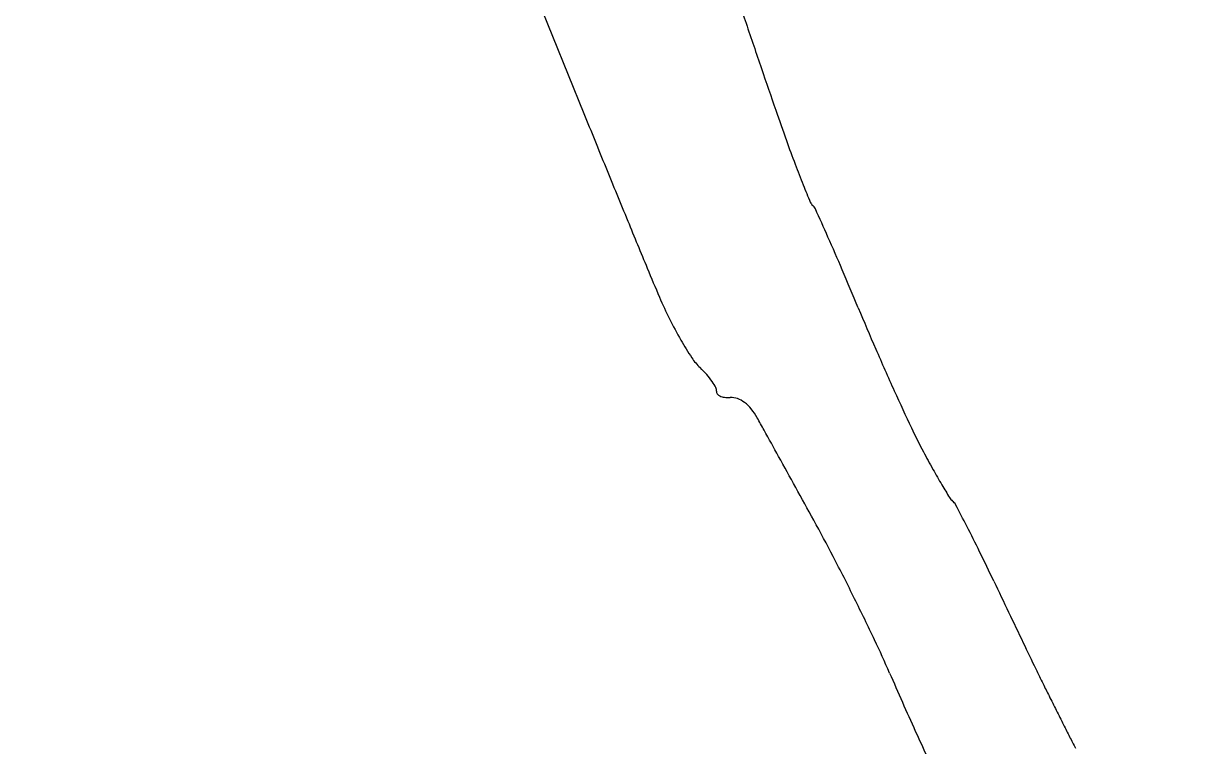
# Model space of a CAD drawing. Header units: metres. Extents: x 26.3 to 44.2, y 14.4 to 19.6.
# Drawn here: x 34.80565 to 34.8302, y 15.52524 to 15.54053 of the extents above; entities that cross this region are included whole.
import ezdxf

# ---------------------------------------------------------------- set-up
doc = ezdxf.new("R2010")
doc.units = ezdxf.units.M
doc.header["$MEASUREMENT"] = 0
doc.layers.add('hatching', color=51, linetype='Continuous')
doc.layers.add('Suspensions', color=6, linetype='Continuous')
pattern_1 = [(45, (7.17499532558681, 5.870699491680488), (-0.02651650429449554, 0.02651650429449554), []), (45, (7.192672995086809, 5.870699491680488), (-0.02651650429449554, 0.02651650429449554), [])]

msp = doc.modelspace()

# ---------------------------------------------------------------- hatches: boundary and pattern name
at = {"layer": 'hatching'}
h = msp.add_hatch(dxfattribs=at)
h.set_pattern_fill('ANSI32', color=51, scale=0.1)
h.set_pattern_definition(pattern_1)
h.paths.add_polyline_path([(34.83014963914678, 15.5686030752531), (34.4766843181463, 15.21513775425261), (33.9913521692766, 15.21513775425261), (33.85718008887348, 15.40427694529839, 0.0003489999049214259), (33.85295925280921, 15.40137622593351, 0.0004101840597601637), (33.84795148517131, 15.39792349656439, 0.0003398565913637049), (33.84263446765701, 15.39424576748755, 0.0004640045125717917), (33.83571768223703, 15.38944502691538, 0.002574878451427167), (33.83201628668489, 15.38684252040754, 0.0007700324098323092), (33.82947494780333, 15.38503014071962, 0.2572183376796673), (33.82937442799792, 15.38482003090763, 0.1242292827611491), (33.82942396492145, 15.38466239622306, 0.002461902385926089), (33.8298723600208, 15.38394175525589, 0.005712599701210266), (33.83041252751764, 15.38310445578672, 0.003785151463773329), (33.8310509107266, 15.38215500174398, -0.002604055641610778), (33.83200853302364, 15.38073799038333, -0.02752029499698709), (33.83258715692764, 15.37971726021647, -0.1678062352363875), (33.83269032249774, 15.37904471897268, -0.04415109450751648), (33.83252930527783, 15.37846983564213, -0.07158096429173127), (33.83220153160476, 15.37785218624438, -0.04211266617754539), (33.83158470024122, 15.37726939791783, -0.01449677857316552), (33.83071847288559, 15.37661924088807, -0.001785043024412743), (33.82878165962892, 15.3752618176627, -0.003366423928891693), (33.82744169714056, 15.37434313950598, -0.00567646455241174), (33.82630443173511, 15.37359329951363, -0.004408451842934729), (33.82517846266816, 15.37288306744766, -0.0525354547551501), (33.82475985162788, 15.37284624437214, 0.1541579619823149), (33.82537213401133, 15.37300326106569, 0.003653640867143529), (33.82630443173511, 15.3735932995136, 0.00567646455242095), (33.82744169714043, 15.37434313950617, 0.003366423928918039), (33.82878165962893, 15.37526181766271, 0.001785043024404979), (33.83071847288561, 15.37661924088806, 0.01449677857317612), (33.83158470024123, 15.37726939791783, 0.03258546391083471), (33.83207082390889, 15.37771149263909, 0.08762547554385747), (33.83244537061901, 15.37826280103897, 0.0312168208839537), (33.83260323049755, 15.37868751036452, 0.02236827221595133), (33.83267779350692, 15.37898108934691, 0.0460969186839397), (33.83270422470413, 15.37921638537063, 0.1267625876699481), (33.8326062573167, 15.37972717855355, 0.0275435008391947), (33.83200853302362, 15.38073799038332, 0.002604055641607729), (33.83105091072658, 15.38215500174396, -0.003785151463769665), (33.8304125275176, 15.38310445578668, -0.005712599701208346), (33.8298723600208, 15.38394175525589, -0.003245248607850467), (33.82928278288024, 15.38489261566847, -0.0008283278467822777), (33.83201628668488, 15.38684252040754, -0.002574878451482476), (33.83571768223711, 15.38944502691543, -0.0004732557301796507), (33.84277246350304, 15.39434135300112, -0.0003310320399170244), (33.84795148517186, 15.39792349656505, -0.0004101839579205601), (33.85295925156588, 15.40137622507776, -0.0003490000077521383), (33.85718008887319, 15.40427694529819), (33.86847213469373, 15.41203879226684, 0.0002960192554435774), (33.87693663359786, 15.41790814786689, 0.0002148772829019835), (33.88635175504137, 15.42445092923274, -6.703331231452309e-05), (33.89607644552095, 15.4312131021054, -7.499998367485834e-05), (33.90545411242984, 15.43773003194866, -6.902660025695734e-05), (33.91345365638419, 15.44328584890811, -0.000392691281947559), (33.91769900268321, 15.44622850530306, 0.0005606991393537216), (33.92153313507167, 15.44888803705698, 0.0001630270595802852), (33.92715878177769, 15.45280231897074, 0.0001743830537543849), (33.93390732772744, 15.45750468072349, 0.0001830660236760931), (33.94027061777807, 15.46194536615634, -0.0004838483384383406), (33.94806415840013, 15.46737719757086, -0.002092868646281988), (33.95270992860898, 15.47057969603423, -0.002791384807201423), (33.95576623060639, 15.4726427671306, -0.02045748616664313), (33.95727255179235, 15.47356065760105, -0.005694976834976507), (33.95828814732255, 15.47410886985293, -0.005141038480421535), (33.95921476067055, 15.47457265404728, 0.148910007153159), (33.95940745170105, 15.47460675805941, 0.004081349595568103), (33.95985885298808, 15.47484117995626, 0.00707853062036117), (33.96038974559079, 15.47513210721597, 0.004925497480182469), (33.96098095784141, 15.47547479514837, -0.00270730053936032), (33.96158937181193, 15.47583106910753, -0.003140983817067986), (33.96217092046557, 15.47616253849298, -0.003528340444222472), (33.96279667015972, 15.47650822602506, 0.002296134974817751), (33.96309836912329, 15.47664526191721, 0.001829855810753494), (33.96358472878013, 15.47687119390302, 0.002024770962588447), (33.96384675339072, 15.47699537878798, -0.006809878064028087), (33.964530723557, 15.47730309498643, 0.02981127565924161), (33.96478383953882, 15.47742085690678, 0.007394235646879048), (33.96545835574574, 15.4777977451787, 0.005444866624785644), (33.96607695008952, 15.47816480285835, -0.003302715796583106), (33.96659076186074, 15.47847266924435, -0.002021632865429783), (33.96720024211488, 15.47882909374861, -0.00284399787294251), (33.96805187625708, 15.47931607188211, -0.002718597726719734), (33.96880598430139, 15.47972888556129, -0.001098143498611166), (33.96939214156451, 15.48004396849115, -0.001743378761520674), (33.97031304377663, 15.48053226575137, 0.005805450888870482), (33.97096334434244, 15.48087526416207, 0.00185873053530588), (33.97164792881176, 15.48124986861573, 0.001852904801743156), (33.9723857605577, 15.48166075624018, 0.002361960036970103), (33.97305948706593, 15.48204342047677, -0.000651207413858886), (33.97375031216588, 15.48243892867517, -0.0004393882641049109), (33.97454179028748, 15.48288977293906, -0.0004421393869408069), (33.97530795608449, 15.48332441243166, -0.0008764340221818005), (33.97591559605186, 15.48366700656568, 0.0009209326860053971), (33.97647686507509, 15.48398352208234, 0.000703451647825943), (33.97709197047548, 15.48433303613576, 0.0007059558156395342), (33.97766315470416, 15.4846597267124, 0.002316507499896128), (33.97825712725516, 15.48500423281251, -0.001617771474488024), (33.97908699416617, 15.48547494954438, -0.00110912305495769), (33.97970184325801, 15.48581928547607, -0.001459977238084264), (33.98026359817499, 15.48613010605362, 0.009709487071565558), (33.98078937782284, 15.48643245702554, 0.01004031541330934), (33.98129510698187, 15.48675049122301, 0.009816874376036922), (33.98172226791016, 15.48704340878141, 0.0422591152323931), (33.98195658138871, 15.48724285480128, 0.04607478193894445), (33.98232625039978, 15.48769161677174, 0.02673712365766089), (33.98246394109678, 15.48787328940043, -0.02461723720752372), (33.98216055807596, 15.48746945504558, -0.03847875202114357), (33.98182527254804, 15.48711780877642, -0.01222525721648529), (33.98129510698172, 15.48675049122325, -0.01004031541295237), (33.9807893778224, 15.48643245702628, -0.009709487071336322), (33.98026359817495, 15.48613010605368, 0.001459977238040451), (33.9797018432602, 15.48581928547214, 0.001109123054741239), (33.97908699416396, 15.48547494954858, 0.001109287302489181), (33.97851763522819, 15.48515276289874, 0.003499024355519431), (33.97794549600741, 15.48482200452475, -0.001055338563691256), (33.977091970475, 15.48433303613706, -0.0007034516480650796), (33.97647686507518, 15.48398352208216, -0.0009209326859933036), (33.97591559605177, 15.48366700656581, 0.0008764340221884836), (33.97530795608454, 15.48332441243155, 0.0004293852752663626), (33.97456388060635, 15.48290232968129, 0.0004516453802166751), (33.97375031216568, 15.48243892867555, 0.0006512074138680925), (33.97305948706604, 15.48204342047659, -0.002361960036927679), (33.97238576055769, 15.48166075624024, -0.001852904801949756), (33.9716479288133, 15.48124986861279, -0.002671317305225239), (33.97066319249027, 15.48071309884875, 0.002826375538072371), (33.96997393680759, 15.48035341492435, 0.001075846090405971), (33.96940601426775, 15.48005138547083, 0.001124102179617247), (33.96880598430101, 15.47972888556201, 0.001789942464479855), (33.96830896861198, 15.47945800784627, 0.003609326335980453), (33.96780653281412, 15.47917709705918, 0.001991704698200158), (33.96721064959497, 15.47883512275493, 0.002056071728504891), (33.96659076186069, 15.47847266924442, 0.003302715796586543), (33.96607695008952, 15.47816480285836, -0.005444846782918555), (33.96545823326802, 15.4777979568055, -0.00857914842831836), (33.96467474566104, 15.47736228898685, 0.01127792423533627), (33.96422720266896, 15.47716816963057, 0.005454460011097941), (33.96390934384141, 15.47702440760009, -0.002922697941421743), (33.96313350243692, 15.47666143781502, -0.00163029653877914), (33.9629195247614, 15.47656362502091, 0.0187685389574358), (33.96266745900257, 15.47643778712927, 0.002802011527817818), (33.9621709204656, 15.4761625384928, 0.003140983816801372), (33.96158937181198, 15.47583106910742, 0.002707300539324224), (33.9609809578415, 15.47547479514824, -0.006997888792736848), (33.96013900456067, 15.47499141954249, -0.007297298205910742), (33.9593335321098, 15.47456925671477, 0.1419260643647302), (33.95913751929155, 15.47453490005267, 0.002960282488737903), (33.95860324560019, 15.47426925954798, 0.005802230157424878), (33.95797697616116, 15.47394406860804, 0.003957457793089116), (33.95727255179234, 15.47356065760105, 0.02045748616663276), (33.95576623060639, 15.47264276713059, 0.0027913848072068), (33.9527099286091, 15.47057969603405, 0.002092868646293058), (33.94806415840011, 15.46737719757082, 0.0004838483384053006), (33.94027061777924, 15.46194536615573, -0.0001869136866524967), (33.93377354986665, 15.45741139685464, -0.0001655424514451791), (33.92736714842992, 15.45294740348223, -0.0001690667915762956), (33.92153313507305, 15.44888803705609, -0.0005606991394646923), (33.91769900268295, 15.44622850530292, 0.0003926912817967397), (33.91345365638669, 15.44328584890746, 6.902659346636947e-05), (33.90545411321812, 15.43773003249629, 7.499992780172171e-05), (33.89607645329447, 15.43121310750927, 6.703336584032831e-05), (33.88635175505001, 15.42445092923668, -0.0002148772831203362), (33.87693663359597, 15.41790814786557, -0.0002971545530693292), (33.86843965812932, 15.41201630133827, -7.8216516337067e-05), (33.8654275799035, 15.40993105758841), (33.99482124390991, 15.22513775425262), (34.47387474342786, 15.22513775425262), (34.82674631541946, 15.5780093262442, 7.137494183191344e-05), (34.82229674317765, 15.59029756311331, 0.001775246443194358), (34.81945380783312, 15.59805913964446, 0.0007996620411618865), (34.81772308430062, 15.60270993381821, 0.3413436590024029), (34.81740324315925, 15.60292015312642, 0.01488899787974538), (34.81705905352513, 15.60288108558379, -0.0283086096665912), (34.81764028016278, 15.60293130934649, -0.0008377493659129212), (34.81945380783377, 15.59805913964406, -0.001775246443137057), (34.8222967431774, 15.59029756311287, -0.0001260051863033477)])
h = msp.add_hatch(dxfattribs=at)
h.set_pattern_fill('ANSI32', color=256, scale=0.1)
h.set_pattern_definition(pattern_1)
h.paths.add_polyline_path([(34.83014963914678, 15.5686030752531), (34.4766843181463, 15.21513775425261), (33.9913521692766, 15.21513775425261), (33.85718008887348, 15.40427694529839, 0.0003489999112470952), (33.85295925273275, 15.40137622588088, 0.0004101840535478942), (33.84795148517073, 15.39792349656399, 0.0003398565684428373), (33.84263446801485, 15.39424576773543, 0.0004640045365611564), (33.83571768223705, 15.38944502691539, 0.002574878451436841), (33.83201628668489, 15.38684252040754, 0.0007700324098320493), (33.82947494780333, 15.38503014071962, 0.2572183376796671), (33.82937442799792, 15.38482003090763, 0.1242292827611529), (33.82942396492145, 15.38466239622306, 0.002461902385935497), (33.8298723600208, 15.38394175525588, 0.005712599701217025), (33.83041252751764, 15.38310445578671, 0.00378515146375934), (33.8310509107266, 15.38215500174398, -0.002604055641609841), (33.83200853302364, 15.38073799038333, -0.0191562616469528), (33.83243613952027, 15.38004177517279, -0.05298548899113365), (33.83268528778669, 15.37946317098674, -0.09450330789262215), (33.8326777935069, 15.37898108934691, -0.03935597313858859), (33.83252930527776, 15.37846983564193, -0.07158096427716494), (33.83220153160471, 15.37785218624432, -0.042112666173652), (33.83158470024122, 15.37726939791783, -0.01449677857317301), (33.83071847288559, 15.37661924088807, -0.001785043024412049), (33.82878165962892, 15.3752618176627, -0.003366423928894349), (33.82744169714056, 15.37434313950598, -0.005676464552420546), (33.8263044317351, 15.37359329951362, -0.004408451842927447), (33.82517846266816, 15.37288306744766, -0.05253545465479705), (33.82475985162868, 15.3728462443721, 0.1541579617857829), (33.82537213401133, 15.37300326106569, 0.003653640867177498), (33.82630443173512, 15.37359329951361, 0.005676464552380204), (33.82744169714043, 15.37434313950617, 0.003366423928917885), (33.82878165962893, 15.37526181766271, 0.001785043024405184), (33.83071847288561, 15.37661924088806, 0.01449677857316621), (33.83158470024123, 15.37726939791783, 0.03258546391083718), (33.83207082390889, 15.37771149263909, 0.08762547554386182), (33.83244537061901, 15.37826280103897, 0.03121682088395213), (33.83260323049755, 15.37868751036452, 0.02236827221595234), (33.83267779350692, 15.37898108934691, 0.04609691868393775), (33.83270422470413, 15.37921638537063, 0.09159650164150879), (33.8326427933549, 15.37959004886261, 0.04173663349441815), (33.83243613952026, 15.38004177517279, 0.01915626164693261), (33.83200853302362, 15.38073799038332, 0.002604055641607668), (33.83105091072658, 15.38215500174396, -0.003785151463764577), (33.8304125275176, 15.38310445578668, -0.005712599701216613), (33.8298723600208, 15.38394175525589, -0.003245248607848936), (33.82928278288024, 15.38489261566847, -0.0008283278467831438), (33.83201628668488, 15.38684252040754, -0.002574878451485193), (33.83571768223712, 15.38944502691543, -0.0004732557614937095), (33.84277246397014, 15.39434135332466, -0.0003310320098688692), (33.84795148516908, 15.39792349656312, -0.000410183952910411), (33.85295925150189, 15.40137622503372, -0.0003490000130679854), (33.85718008887345, 15.40427694529838), (33.86847213469325, 15.4120387922665, 0.0002960192553567412), (33.8769366335949, 15.41790814786483, 0.0002148772829956805), (33.88635175504253, 15.42445092923353, -6.703328055221208e-05), (33.89607644091383, 15.4312130989027, -7.49999821504779e-05), (33.90545410763114, 15.4377300286149, -6.902664166563321e-05), (33.91345365638391, 15.44328584890791, -0.0003926912819721704), (33.91769900268321, 15.44622850530305, 0.0005606991393474543), (33.92153313507161, 15.44888803705695, 0.0001630270366816868), (33.92715878098764, 15.45280231842065, 0.000174383093372325), (33.9339073284706, 15.45750468124171, 0.0001830660023099871), (33.94027061777837, 15.46194536615655, -0.0004838483384199657), (33.94806415840014, 15.46737719757086, -0.002092868646285897), (33.95270992860899, 15.47057969603424, -0.002791384807192095), (33.95576623060639, 15.4726427671306, -0.02045748616664532), (33.95727255179235, 15.47356065760105, -0.003957457793105907), (33.95797697616113, 15.47394406860809, -0.005802230157380133), (33.95860324560019, 15.47426925954796, -0.00338683231903823), (33.95921476067055, 15.47457265404728, 0.1489100071534801), (33.95940745170105, 15.47460675805941, 0.004081349595588573), (33.95985885298809, 15.47484117995626, 0.007078530620275408), (33.96038974559079, 15.47513210721596, 0.004925497480219252), (33.96098095784141, 15.47547479514837, -0.002707300539381493), (33.96158937181193, 15.47583106910753, -0.003140983817071581), (33.96217092046557, 15.47616253849298, -0.003528340444193663), (33.96279667015972, 15.47650822602506, 0.002296134972685295), (33.963098369123, 15.47664526191708, 0.001829855811796886), (33.96358472878013, 15.47687119390302, 0.002024770962403587), (33.9638467533907, 15.47699537878797, -0.005507564184538721), (33.9643992954441, 15.47724565886906, -0.004438925368495064), (33.96457575181846, 15.4773214059315, 0.02462119695574272), (33.96478383953882, 15.47742085690678, 0.004187658772640871), (33.96516715411467, 15.47763197919651, 0.004587553921964142), (33.96561601814849, 15.4778895736349, 0.004063745072169126), (33.96607695008952, 15.47816480285836, -0.003302715796608467), (33.96659076186074, 15.47847266924435, -0.002021632248969141), (33.96720024192859, 15.47882909364068, -0.002843998497072487), (33.96805187625708, 15.47931607188211, -0.002718597726706106), (33.96880598430139, 15.47972888556129, -0.00109814356379718), (33.96939214159934, 15.48004396850977, -0.001102156737536554), (33.96997393680758, 15.48035341492437, -0.001968734269684564), (33.9704536148342, 15.48060477978934, 0.004556484428604028), (33.97096334434244, 15.48087526416207, 0.001858730535321647), (33.97164792881176, 15.48124986861573, 0.00185290480175515), (33.97238576055771, 15.48166075624019, 0.002361960036941213), (33.97305948706593, 15.48204342047677, -0.0006512074138714973), (33.97375031216589, 15.48243892867518, -0.0004393882767033311), (33.97454179031021, 15.48288977295197, -0.0004421393738147316), (33.97530795608448, 15.48332441243165, -0.0008764340221957587), (33.97591559605185, 15.48366700656567, 0.0009209326859862989), (33.97647686507508, 15.48398352208233, 0.0007034516479641217), (33.97709197047558, 15.48433303613582, 0.0007059558155035973), (33.97766315470415, 15.4846597267124, 0.002316507499855281), (33.97825712725515, 15.4850042328125, -0.001617771474689666), (33.97908699416625, 15.48547494954443, -0.001109123054827434), (33.97970184325803, 15.48581928547608, -0.001459977238041639), (33.98026359817499, 15.48613010605362, 0.009709487071545888), (33.98078937782284, 15.48643245702554, 0.01004031541341305), (33.98129510698188, 15.48675049122302, 0.009816874375949232), (33.98172226791016, 15.48704340878141, 0.05455490505065046), (33.98201972525375, 15.48730597182117, 0.02084673287433212), (33.98230312713419, 15.4876489673713, 0.01344634668715855), (33.98246394109679, 15.48787328940043, 0.02591447501349334), (33.9825781577853, 15.48806242955728, 0.03269435022310712), (33.98266102082276, 15.48824499356478, 0.06064488438775991), (33.98276285312892, 15.48864420898374, 0.06401728714103716), (33.98276245451484, 15.48878409115941, 0.06301406631804324), (33.98271768026592, 15.48895476278437, 0.01843158660972749), (33.98246867380392, 15.4895147653902, 0.01273065661824225), (33.98220868264221, 15.49001222025415, -0.0177184703643394), (33.98188632487278, 15.49067512695926, -0.1561758925865833), (33.98181527612654, 15.49123464097583, -0.02595832035617366), (33.982171765217, 15.49159336886863, -0.01644436450055463), (33.98245151028388, 15.49183078792084, -0.01499780649105028), (33.98275526976233, 15.49205735576963, 0.01339656814982927), (33.98317929609085, 15.49237152020084, 0.06317489642862527), (33.98339191666172, 15.49258637742456, 0.06911174389603499), (33.98352219301136, 15.49293425974295, -0.1489194559870205), (33.98339191279318, 15.49258637237764, -0.06317356741573002), (33.98317929609085, 15.49237152020084, -0.01339656814981039), (33.98275526976232, 15.49205735576965, 0.01499780649146476), (33.98245151028365, 15.49183078792112, 0.01644436450114686), (33.98217176521698, 15.49159336886866, 0.01606285427006919), (33.98194673063345, 15.49137570666771, 0.07549074465073721), (33.98184263212268, 15.49122965458944, 0.1746154533065415), (33.9817963294791, 15.49096526805793, 0.06151270424211822), (33.9819656813133, 15.49047687676499, 0.01260219423037169), (33.98220868264221, 15.49001222025415, -0.01273035023381655), (33.98246818839262, 15.48951452722455, -0.02329152972265948), (33.98277652451698, 15.48880425761031, -0.05306935251624684), (33.98272474657409, 15.48844714887965, -0.06736752826575688), (33.98257816458626, 15.48806244226363, -0.02591616533244243), (33.98246394109678, 15.48787328940043, -0.02461723719920626), (33.98216055807607, 15.48746945504571, -0.03847875203461166), (33.98182527254804, 15.48711780877642, -0.01222525721656115), (33.98129510698171, 15.48675049122325, -0.01004031541275381), (33.9807893778224, 15.48643245702629, -0.009709487071455405), (33.98026359817495, 15.48613010605368, 0.001459977238045792), (33.9797018432602, 15.48581928547214, 0.001109123054728762), (33.97908699416397, 15.48547494954858, 0.001109287302494654), (33.97851763522819, 15.48515276289874, 0.002610721614246955), (33.97809030579246, 15.4849067321269, -0.001664638051091006), (33.97766315470412, 15.48465972671245, -0.0007059558153148297), (33.97709197047507, 15.48433303613709, -0.000703451648138142), (33.97647686507517, 15.48398352208215, -0.0009209326859831083), (33.97591559605177, 15.48366700656581, 0.0008764340222078467), (33.97530795608452, 15.48332441243155, 0.0004293852270902911), (33.97456388068978, 15.48290232972871, 0.0004516454265117672), (33.97375031216567, 15.48243892867555, 0.0006512074138665384), (33.97305948706603, 15.48204342047659, -0.002361960036953171), (33.97238576055768, 15.48166075624023, -0.001852904801870858), (33.97164792881333, 15.4812498686128, -0.001858730535231098), (33.97096334434248, 15.480875264162, -0.004556484428627423), (33.97045361483419, 15.48060477978935, 0.001968734269649992), (33.9699739368076, 15.48035341492435, 0.001075845891666678), (33.96940601437254, 15.48005138552685, 0.001124102375698471), (33.96880598430101, 15.47972888556201, 0.00178994246450569), (33.96830896861198, 15.47945800784627, 0.003609326335940854), (33.96780653281411, 15.47917709705918, 0.001991704418522922), (33.96721064967846, 15.47883512280328, 0.002056072004735318), (33.9665907618607, 15.47847266924442, 0.003302715796585807), (33.96607695008952, 15.47816480285836, -0.004063745072210314), (33.96561601814849, 15.4778895736349, -0.004587553922078969), (33.965167154116, 15.47763197919416, -0.005372558024247707), (33.96467474566105, 15.47736228898685, 0.01127792423611573), (33.96422720266894, 15.47716816963056, 0.005501755289801249), (33.96390660159113, 15.47702313079814, -0.002942084040429731), (33.96419080314162, 15.47715296580195, 0.002194087595545434), (33.96397084912188, 15.47705287917281, 0.004251331473853182), (33.96372482836109, 15.47693708042265, -0.002226146830558432), (33.96313350243799, 15.47666143781551, -0.001630296546912112), (33.9629195247614, 15.47656362502092, 0.01876853895746146), (33.96266745900257, 15.47643778712927, 0.002802011527608361), (33.96217092046564, 15.47616253849282, 0.003140983816942104), (33.96158937181198, 15.47583106910743, 0.002707300539372311), (33.9609809578415, 15.47547479514824, -0.006997888793473894), (33.96013900456059, 15.47499141954244, -0.00729729820509522), (33.9593335321098, 15.47456925671477, 0.1419260643643213), (33.95913751929155, 15.47453490005267, 0.002960282488753098), (33.95860324560018, 15.47426925954798, 0.005802230157411102), (33.95797697616116, 15.47394406860804, 0.003957457793084234), (33.95727255179234, 15.47356065760105, 0.02045748616662873), (33.95576623060639, 15.47264276713059, 0.002791384807206724), (33.9527099286091, 15.47057969603405, 0.002092868646293058), (33.94806415840011, 15.46737719757082, 0.0004838483384052488), (33.94027061777924, 15.46194536615573, -0.0001869137317791978), (33.93377354829765, 15.45741139576059, -0.0001655424808692714), (33.92736714572123, 15.45294740159614, -0.0001690667130736081), (33.92153313507264, 15.44888803705581, -0.0005606991394058876), (33.91769900268294, 15.44622850530291, 0.0003926912817834147), (33.91345365638682, 15.44328584890756, 6.902656513553094e-05), (33.90545411650122, 15.43773003477713, 7.499999710918968e-05), (33.8960764479119, 15.4312131037675, 6.703332877112688e-05), (33.88635175504566, 15.42445092923365, -0.000214877283088778), (33.876936633593, 15.4179081478635, -0.0002971545528653992), (33.86843965813217, 15.41201630134025, -7.821651641118919e-05), (33.8654275799035, 15.40993105758842), (33.99482124390991, 15.22513775425262), (34.47387474342786, 15.22513775425262), (34.82674631541946, 15.5780093262442, 7.137494183191344e-05), (34.82229674317765, 15.59029756311331, 0.001775246443194358), (34.81945380783312, 15.59805913964446, 0.0007996620411618851), (34.81772308430062, 15.60270993381821, 0.3381126818814058), (34.81740594743948, 15.60291903075266, 0.01693171611745466), (34.8170589044943, 15.60288106415443, 0.0186410178471051), (34.81667671025997, 15.60281301808604, -0.02637536320846672), (34.81728261801074, 15.60290824310546, -0.08799327847568506), (34.81765898734459, 15.60288130498368, -0.0008291460009669958), (34.81945380783374, 15.59805913964415, -0.001775246443153435), (34.8222967431774, 15.59029756311289, -0.000126005186303443)])
h = msp.add_hatch(dxfattribs=at)
h.set_pattern_fill('ANSI32', color=51, scale=0.1)
h.set_pattern_definition(pattern_1)
h.paths.add_polyline_path([(34.83014963914677, 15.5686030752531), (34.4766843181463, 15.21513775425261), (33.9913521692766, 15.21513775425261), (33.85718008887348, 15.40427694529839), (33.86847213469373, 15.41203879226683, 0.0002960192554360093), (33.87693663359764, 15.41790814786673, 0.0002148772829433031), (33.88635175504296, 15.42445092923384, -6.70333160788252e-05), (33.89607644606868, 15.43121310248617, -7.499998657340868e-05), (33.90545411334015, 15.43773003258107, -6.902659241620162e-05), (33.91345365638591, 15.4432858489093, -0.0003926912817880744), (33.91769900268322, 15.44622850530306, 0.0005606991393601254), (33.92153313507171, 15.44888803705702, 0.0001690667591908006), (33.92736714731218, 15.45294740270393, 0.0001690002047025142), (33.93390733036736, 15.45750468256435, 0.0001830659477339431), (33.9402706177776, 15.46194536615602, -0.0004838483384677848), (33.94806415840014, 15.46737719757086, -0.002092868646276494), (33.95270992860898, 15.47057969603423, -0.002791384807202914), (33.95576623060639, 15.4726427671306, -0.02045748616663849), (33.95727255179235, 15.47356065760105, -0.003957457793079685), (33.95797697616113, 15.47394406860808, -0.00580223015740107), (33.95860324560019, 15.47426925954796, -0.003386832319049413), (33.95921476067055, 15.47457265404728, 0.1489100071544365), (33.95940745170105, 15.47460675805941, 0.004081349595568103), (33.95985885298808, 15.47484117995626, 0.00707853062036117), (33.96038974559079, 15.47513210721597, 0.004925497480182469), (33.96098095784141, 15.47547479514837, -0.00270730053936032), (33.96158937181193, 15.47583106910753, -0.003140983817067986), (33.96217092046557, 15.47616253849298, -0.003528340444219478), (33.96279667015972, 15.47650822602506, 0.002435661630571562), (33.96311666133739, 15.47665367822833, 0.0008805559697644918), (33.96335101903829, 15.47676208689162, 0.0008800740276932103), (33.96358472878014, 15.47687119390302, 0.002024770962456738), (33.9638467533907, 15.47699537878798, -0.003435886132723438), (33.96419080314158, 15.47715296580204, -0.003526226939043401), (33.96453341539917, 15.47730415915541, 0.02950218128482902), (33.96478383953882, 15.47742085690678, 0.004187658772568643), (33.96516715411467, 15.4776319791965, 0.00458755392209246), (33.96561601814849, 15.4778895736349, 0.004063745072103948), (33.96607695008952, 15.47816480285835, -0.003302715796573919), (33.96659076186074, 15.47847266924434, -0.002021631413500111), (33.96720024167612, 15.4788290934944, -0.002026573953583833), (33.96780653281404, 15.47917709705931, -0.003609326335917027), (33.96830896861201, 15.47945800784622, -0.001789942464505253), (33.9688059843014, 15.47972888556129, -0.001098143213079453), (33.96939214141193, 15.48004396840956, -0.001102157093002878), (33.96997393680758, 15.48035341492437, -0.001968734269674117), (33.9704536148342, 15.48060477978934, 0.004556484428606284), (33.97096334434244, 15.48087526416207, 0.001858730535335469), (33.97164792881178, 15.48124986861573, 0.001852904801718983), (33.9723857605577, 15.48166075624018, 0.00236196003696624), (33.97305948706593, 15.48204342047677, -0.0006512074138490399), (33.97375031216587, 15.48243892867516, -0.0004393883058091747), (33.97454179036264, 15.48288977298178, -0.0004421393435342234), (33.97530795608446, 15.48332441243164, -0.0008764340222229956), (33.97591559605186, 15.48366700656568, 0.0009209326860135847), (33.9764768650751, 15.48398352208234, 0.0007034516478811371), (33.97709197047554, 15.48433303613579, 0.000705955815565472), (33.97766315470415, 15.4846597267124, 0.00166463805110357), (33.97809030579246, 15.4849067321269, -0.002610721614265728), (33.97851763522826, 15.48515276289863, -0.001109287302247077), (33.97908699416618, 15.48547494954439, -0.00110912305495522), (33.97970184325803, 15.48581928547608, -0.001459977238041454), (33.98026359817499, 15.48613010605362, 0.009709487071469637), (33.98078937782284, 15.48643245702554, 0.0100403154134761), (33.98129510698187, 15.48675049122302, 0.009816874375979443), (33.98172226791016, 15.48704340878141, 0.05455490505069847), (33.98201972525375, 15.48730597182117, 0.02084673287431622), (33.98230312713419, 15.4876489673713, 0.0134463466871541), (33.98246394109679, 15.48787328940043, 0.02591447501324952), (33.9825781577853, 15.48806242955728, 0.03269435022345922), (33.98266102082276, 15.48824499356478, 0.06064488460323242), (33.9827628531291, 15.48864420898519, 0.06401728647081467), (33.98276245451484, 15.48878409115941, 0.06301406631804958), (33.98271768026592, 15.48895476278437, 0.01029088169091014), (33.98258345127141, 15.48926960504653, 0.01120463610291757), (33.98240838045528, 15.48963576886807, 0.009664477372506848), (33.98220868264221, 15.49001222025415, -0.01771847036433673), (33.98188632487278, 15.49067512695926, -0.1561758925824855), (33.98181527612653, 15.49123464097582, -0.0259583203575434), (33.982171765217, 15.49159336886863, -0.01644436450030884), (33.98245151028388, 15.49183078792084, -0.01499780649104851), (33.98275526976233, 15.49205735576963, 0.01339656814983322), (33.98317929609085, 15.49237152020084, 0.06317356741632367), (33.98339191279319, 15.49258637237763, 0.1341360382112403), (33.98351881161099, 15.49289746552456, 0.1033355842983572), (33.98353392535819, 15.49333055410157, 0.04010446696887459), (33.98340064794785, 15.49384986096065, 0.03992728276771744), (33.98322344691741, 15.49427564141727, -0.01710552821474887), (33.98308903829739, 15.49456115769206, -0.01784410428964977), (33.98297691861271, 15.49485015235982, -0.02130381095487625), (33.98289104459056, 15.49515823553538, -0.3105054563376478), (33.9830504564286, 15.49559092839628, -0.0001900445196785846), (33.99074274962602, 15.50102807067221, -0.0009300049095383991), (34.00284322946982, 15.50954046616494, -8.899424412700207e-05), (34.03236222580654, 15.53021656484143, -7.99951057342555e-05), (34.0630907959034, 15.55172439178362, -0.001023137387116611), (34.07463828418233, 15.55976891785246, -0.000344018058310585), (34.08173742302412, 15.56468573635538, -0.2425163780352173), (34.08243509802001, 15.5647763837424, -0.08683237643688842), (34.08280777963341, 15.56448130107056, -0.02638867552086858), (34.08319848895978, 15.56399326473853, -0.002860691766796092), (34.0840310993939, 15.56281858092815, -0.003191767028725334), (34.08485554267575, 15.56162505527103, -0.02652730534720325), (34.08519576798311, 15.56106394944932, -0.0591948889845345), (34.08535068469428, 15.56066897364643, -0.06595547132509783), (34.08540121228056, 15.56026294875822, 0.04066456087813287), (34.085423248521, 15.55996315301472, 0.04613137647949052), (34.08549364460541, 15.55968379619683, 0.06244324177256143), (34.08568287851278, 15.55930544972545, 0.07428266585404324), (34.08609697141195, 15.55881020910593, 0.05292098129383722), (34.08649351637598, 15.55851912131193, 0.04661454741029394), (34.08674043917141, 15.55840458481531, -0.1300400653834934), (34.08722660809433, 15.55807213333923, -0.01883423498720577), (34.08798291777264, 15.55712670588304, -0.006988035531979193), (34.08933480371956, 15.5552453484402, -0.0003939967108024922), (34.09343674688117, 15.54935527091732, 0.001083073150625215), (34.09582695023398, 15.5459331873087, 0.001677704695542743), (34.09790597304472, 15.54299136045011, 0.0004920607623255988), (34.09972480108725, 15.54044126214543, 0.05429066906116042), (34.10000322578011, 15.54012952683348, 0.04390430164405745), (34.10020212703562, 15.53997971171235, 0.02506749483950653), (34.10046518252133, 15.53983337026743, 0.02487585716575425), (34.10074675263859, 15.53971172341191, 0.03745124676905789), (34.10100339250762, 15.53963703513758, 0.03815295271813293), (34.10128214633912, 15.53960000513893, 0.04783264703622965), (34.10154256945007, 15.53961037372438, 0.0519286307463915), (34.10177756704181, 15.53966766985886, 0.06214977436245211), (34.10198086381711, 15.53977018531029, 0.007102726685921335), (34.10226251178817, 15.53996511163851, 0.0001367945986868054), (34.10369905828015, 15.54099040989364, 0.0003308512324230748), (34.10537639014817, 15.54218993207055, 0.0002223993199350174), (34.10729727837361, 15.54356684543957), (34.11222760351406, 15.54710427646673), (34.11228164370831, 15.54774032037441, 0.01295833985255834), (34.11229676368063, 15.54799697294056, 0.01489545587032109), (34.11229753738171, 15.54824335237463, 0.01404415022842775), (34.11228619376179, 15.5484503919451, 0.1294210024247019), (34.11223327715962, 15.54862540993858, 0.0002353315744727076), (34.11128123461349, 15.55004214194393, 0.001065127392337244), (34.11024686448249, 15.55157277090621, 0.0006730110898377834), (34.10903358342567, 15.55335476225819, -0.002340617004125962), (34.10779313774836, 15.55518977738653, -0.003963907609247627), (34.10677406752717, 15.55673905752821, -0.001412926372127625), (34.10592668703956, 15.5580579962456, -0.1126648477291808), (34.10584427667003, 15.5582881411164, -0.1222806937648746), (34.10591896576979, 15.55857026855266, 0.3182023090236883), (34.10589063942543, 15.55811446919953, 0.001473309547498223), (34.10677406752716, 15.5567390575282, 0.003963907609239987), (34.10779313774839, 15.55518977738655, 0.002340617004134046), (34.10903358342614, 15.55335476225851, -0.0006730110898102139), (34.11024686448255, 15.55157277090635, -0.001065127392524218), (34.11128123461325, 15.55004214194348, -0.00024567530160107), (34.11227509248662, 15.5485631185686, -0.02171751550877184), (34.1122975373801, 15.54824335237459, -0.01489545586573608), (34.11229676367993, 15.54799697294058, -0.0129583398518317), (34.11228164370831, 15.54774032037441), (34.11222760351406, 15.54710427646673), (34.10729727837351, 15.54356684543949, -0.0002223993198409631), (34.10537639014986, 15.5421899320697, -0.00033085123263111), (34.10369905827915, 15.54099040989433, -0.0001367945986545537), (34.10226251178819, 15.53996511163847, -0.00863880709229918), (34.10191923446092, 15.53972908846948, -0.08517138277586649), (34.10154256945006, 15.53961037372438, -0.04783264703606722), (34.10128214633912, 15.53960000513893, -0.06668037438855005), (34.10080087054304, 15.53969204642817, -0.0295466732511844), (34.10046518252133, 15.53983337026743, -0.03367925334513517), (34.10011536871124, 15.54003593639967, -0.0732896387961335), (34.09972480108725, 15.54044126214543, -0.0004920607623313951), (34.09790597304462, 15.54299136045009, -0.001677704695518691), (34.09582695023401, 15.5459331873087, -0.001083073150632629), (34.09343674688115, 15.54935527091733, 0.0003939967108021778), (34.08933480371956, 15.5552453484402, 0.00698803553195305), (34.08798291777265, 15.55712670588304, 0.01883423498722893), (34.08722660809433, 15.55807213333923, 0.1474606475534288), (34.08666541648962, 15.55842836643037, -0.05377863261585047), (34.08623967979331, 15.55869026223886, -0.03188167954585941), (34.08600113136256, 15.55890062211279, -0.03523813786511901), (34.08579975110315, 15.55913306387067, -0.03207210248177613), (34.08561757821558, 15.55941151287304, -0.0688504053670218), (34.08544568816043, 15.55984470307048, -0.05698812273420968), (34.08540121228057, 15.56026294875822, 0.06595547132358365), (34.08535068469421, 15.56066897364641, 0.05919488898307721), (34.08519576798311, 15.56106394944931, 0.02652730534722555), (34.08485554267575, 15.56162505527103, 0.003191767028718501), (34.08403109939225, 15.562818580927, 0.002860691766754103), (34.08319848895978, 15.56399326473853, 0.02638867552086507), (34.08280777963341, 15.56448130107057, 0.06666434211047825), (34.08253011711471, 15.56471986753318, 0.1204385287622048), (34.08224875487247, 15.56481843262792, 0.1773964349283003), (34.08173742302412, 15.56468573635538, 0.0003440180583299089), (34.07463828418193, 15.55976891785219, 0.001023137386882306), (34.06309079590611, 15.55172439178452, 7.999489668665922e-05), (34.03236230610134, 15.53021662106132, 8.89944861673592e-05), (34.00284322947054, 15.50954046616623, 0.0009300049095908137), (33.99074274962666, 15.50102807067215, 0.0001900445196884787), (33.98305045642859, 15.49559092839628, 0.3134914615508782), (33.98288485952764, 15.49515666185612, 0.02131770602105067), (33.98297691861272, 15.49485015235983, 0.01784410428800449), (33.98308903829849, 15.49456115769252, 0.01710552821188481), (33.98322344691745, 15.49427564141729, -0.02832008086895766), (33.98335620725689, 15.49397639754848, -0.02341356188088355), (33.98346390207359, 15.49364490197598, -0.03052313150250012), (33.98354753254796, 15.49324523366326, -0.1051724443670979), (33.98346296370482, 15.49268984770314, -0.08946832076962505), (33.98317929609085, 15.49237152020084, -0.01339656814981279), (33.98275526976232, 15.49205735576965, 0.01499780649166893), (33.98245151028365, 15.49183078792111, 0.01644436450086278), (33.98217176521698, 15.49159336886866, 0.01606285427012009), (33.98194673063345, 15.49137570666771, 0.07549074465066365), (33.98184263212268, 15.49122965458944, 0.1746154533066493), (33.9817963294791, 15.49096526805793, 0.06151270424215761), (33.9819656813133, 15.49047687676499, 0.01260219423035523), (33.98220868264221, 15.49001222025415, -0.009664477372635013), (33.9824083804553, 15.48963576886807, -0.01120463610325499), (33.98258345127165, 15.48926960504662, -0.01515010338871555), (33.98277652451698, 15.48880425761031, -0.05306935251579312), (33.98272474657409, 15.48844714887965, -0.0673675284754157), (33.98257816458565, 15.4880624422625, -0.02591616518234727), (33.98246394109678, 15.48787328940043, -0.01344634668713529), (33.98230312713419, 15.4876489673713, -0.02084203646136401), (33.98201780459016, 15.48730769839903, -0.05451492266205655), (33.98172226791016, 15.48704340878141, -0.009816874375735482), (33.98129510698172, 15.48675049122326, -0.01004031541300767), (33.9807893778224, 15.48643245702629, -0.00970948707135705), (33.98026359817495, 15.48613010605368, 0.001459977238048532), (33.9797018432602, 15.48581928547214, 0.0011091230547252), (33.97908699416398, 15.48547494954859, 0.001109287302503448), (33.97851763522819, 15.48515276289874, 0.002610721614235531), (33.97809030579246, 15.4849067321269, -0.001664638051092792), (33.97766315470412, 15.48465972671245, -0.0007059558152249077), (33.97709197047514, 15.48433303613714, -0.0007034516481748373), (33.97647686507521, 15.48398352208218, -0.000920932686048765), (33.97591559605177, 15.48366700656581, 0.0008764340222112355), (33.97530795608452, 15.48332441243154, 0.0004293852212558306), (33.97456388069988, 15.48290232973445, 0.0004516454321080061), (33.97375031216568, 15.48243892867556, 0.0006512074138781185), (33.97305948706604, 15.48204342047659, -0.002361960036975452), (33.97238576055768, 15.48166075624023, -0.001852904801800308), (33.97164792881335, 15.48124986861282, -0.001858730535305396), (33.97096334434248, 15.480875264162, -0.004556484428603447), (33.97045361483419, 15.48060477978935, 0.001968734269669645), (33.96997393680759, 15.48035341492434, 0.001075846149065062), (33.96940601423681, 15.4800513854543, 0.001124102121757203), (33.968805984301, 15.479728885562, 0.001789942464456851), (33.96830896861198, 15.47945800784627, 0.003609326335964564), (33.96780653281411, 15.47917709705918, 0.001991705150994971), (33.96721064945982, 15.47883512267665, 0.002056071281270437), (33.9665907618607, 15.47847266924442, 0.003302715796585414), (33.96607695008952, 15.47816480285836, -0.004063745072293731), (33.96561601814848, 15.47788957363489, -0.004587553921923852), (33.96516715411601, 15.47763197919416, -0.005372558024336141), (33.96467474566105, 15.47736228898685, 0.006785202115370203), (33.96440442744169, 15.4772479144479, 0.004056316133035226), (33.96401142681812, 15.47707149017599, 0.004949314048218883), (33.96372482836098, 15.4769370804226, -0.001408340117203929), (33.96335101903829, 15.47676208689162, -0.001486974554523839), (33.96295504342391, 15.47657950006425, 0.02136047586491041), (33.96266745900257, 15.47643778712927, 0.002802011527698399), (33.96217092046562, 15.47616253849281, 0.003140983816886087), (33.96158937181198, 15.47583106910743, 0.002707300539350822), (33.9609809578415, 15.47547479514824, -0.004925497480247063), (33.96038974559085, 15.47513210721584, -0.007078530620308855), (33.95985885298799, 15.47484117995644, -0.00474644768975573), (33.9593335321098, 15.47456925671477, 0.1419260643649739), (33.95913751929155, 15.47453490005267, 0.002960282488752683), (33.95860324560018, 15.47426925954798, 0.005802230157368327), (33.95797697616116, 15.47394406860804, 0.00395745779311277), (33.95727255179234, 15.47356065760105, 0.02045748616661824), (33.95576623060639, 15.47264276713059, 0.002791384807211042), (33.95270992860909, 15.47057969603405, 0.002092868646289476), (33.94806415840011, 15.46737719757082, 0.0004838483384202252), (33.94027061777901, 15.46194536615556, -0.0001869136695148348), (33.93377355046227, 15.45741139726997, -0.0001655424955501976), (33.92736714731858, 15.45294740270839, -0.0001690667593698907), (33.9215331350728, 15.44888803705592, -0.0005606991394372997), (33.91769900268289, 15.44622850530288, 0.0003926912817867734), (33.91345365638674, 15.4432858489075, 6.902659176242594e-05), (33.90545411341562, 15.4377300326335, 7.499993349035277e-05), (33.89607645278072, 15.43121310715213, 6.703336229873904e-05), (33.8863517550501, 15.42445092923674, -0.0002148772831246169), (33.87693663359588, 15.41790814786549, -0.000297154553033891), (33.86843965813023, 15.4120163013389, -7.82165163606998e-05), (33.8654275799035, 15.40993105758842), (33.99482124390991, 15.22513775425262), (34.47387474342786, 15.22513775425262), (34.82674631541946, 15.5780093262442, -5.463024398191082e-05)])
h.paths.add_polyline_path([(33.86134684310039, 15.40710821065498, -0.00364626848011578), (33.85914338844761, 15.4056082991431, 0.0004685273550487743), (33.85880916434856, 15.40538388482606), (33.85718008887362, 15.40427694529849, -0.002292241259946236), (33.85880916434856, 15.40538388482606)], flags=0)

# ---------------------------------------------------------------- linework, layer by layer
at = {"layer": 'Suspensions'}
msp.add_line((34.81638838304911, 15.54136970998397), (34.81750160932694, 15.53862048544605), dxfattribs=at)
for points in [[(34.84124891288718, 15.61140393423787, -5e-06), (34.84731667431881, 15.59481243747512, -0.000212), (34.85400470794259, 15.57650026192034, -0.000128), (34.86191996165783, 15.55478214723026, -0.000139), (34.86982694279861, 15.53305071892552, -0.00023), (34.87649017236177, 15.51469548026182, -9e-06), (34.88250583186796, 15.49809943150136, -0.061218)], [(34.82568817743852, 15.58886764735399, -9e-06), (34.82031246039038, 15.60371463670833, -0.091432)], [(34.85716504733234, 15.50257180229959, -0.000233), (34.85416778388552, 15.51068010212802, -0.001004), (34.84952880355425, 15.52332571095103, -0.000105), (34.8387042428888, 15.55303640247546, -0.000166), (34.83163722018744, 15.57246634105923, -0.000276)]]:
    msp.add_lwpolyline(points, format="xyb", dxfattribs=at)
for centre, radius, start, end in [((35.01303933819032, 15.60539949742081), 0.2027672388490842, 198.3950054776535, 198.6594826784831), ((35.07977728436251, 15.62793641389236), 0.2732077532092592, 198.6594741136221, 198.871010071513), ((35.05821261344355, 15.62056541955557), 0.2504181373864154, 198.871021935205, 199.084620539384), ((35.21877758272267, 15.70110720825667), 0.432925330645398, 202.0442617537568, 202.2065233742259), ((34.88938667718732, 15.56215515884666), 0.07177336329903469, 199.0847830803555, 199.6263417803351), ((34.85100788959231, 15.54846903966092), 0.03102730587533999, 199.6260592411301, 200.6131448270505), ((34.83900259721922, 15.54395348254775), 0.01820087609163406, 200.6133784353626, 202.0851721864369), ((35.22562627797647, 15.7039024271159), 0.4403224838042534, 202.2064521086248, 202.3666510820523), ((34.85217435562916, 15.54929799572851), 0.03241562338974665, 202.0851511026749, 202.7853033501507), ((34.82245088043433, 15.53681236573873), 0.0001762695826503453, 202.7847041301119, 230.9676664937847), ((34.82221646872642, 15.53652322297181), 0.0001959566771310992, 24.23453640680725, 50.96807117021908), ((34.69422350183453, 15.4789078037152), 0.1405588296525095, 23.96858150318853, 24.23466298369503), ((35.18175207360286, 15.68584978964561), 0.3928794281710664, 202.3668043624104, 202.5240239567322), ((34.77648892867548, 15.51548065615201), 0.05053008985968715, 23.11354013305008, 23.96861837885201), ((34.87574859062786, 15.55894856632465), 0.0616060485083726, 202.5239516759685, 203.1420570466983), ((34.73922937763903, 15.49957775416548), 0.09104152571462841, 22.56324271794031, 23.113510326991), ((34.82697117150818, 15.53810086817108), 0.008560189723039673, 203.1418461988374, 206.5380913811073), ((34.87761242184419, 15.55707702744525), 0.05881184712429526, 202.5633364490581, 203.4835017236358), ((34.82685421373566, 15.53804250191445), 0.008429477294772563, 206.5383580571587, 209.9740139790096), ((34.82592639538498, 15.53750735557623), 0.007358389765985095, 209.9738042814552, 213.3993784054537), ((34.8832850203063, 15.55954139783246), 0.06499662639975198, 203.4833370892751, 204.3370402554795), ((34.8207827939367, 15.5341158655487), 0.00119731514663815, 213.399784609499, 226.5132930212975), ((34.81841105410857, 15.5316154455168), 0.002249023511784266, 41.33083584522369, 46.51269967433007), ((34.81891683374909, 15.53206025465616), 0.001575474541690071, 34.56488476623153, 41.33115402334318), ((34.81917980780829, 15.53224142989714), 0.001256131741937253, 27.69353759290768, 34.56490880561689), ((34.82018930079885, 15.53277127788015), 0.0001160374550256304, 348.2836692059662, 27.69460835301536), ((34.82036440549587, 15.53273496096144), 6.279367624809514e-05, 168.2815014576622, 221.0259122867752), ((34.82044702179175, 15.53280685135313), 0.0001723093406561379, 221.0277981586271, 245.9125628485154), ((34.8205198381502, 15.53296971619015), 0.000350711070408416, 245.9116310353987, 262.5774950725704), ((34.82056648913591, 15.53332785927118), 0.0007118797026760246, 262.578032408196, 272.3916100323091), ((34.82061256729696, 15.53222452514072), 0.0003924161817507541, 69.7457206648132, 92.3911150017724), ((34.8768973191964, 15.55665229109671), 0.05798594432171569, 204.3370616042855, 205.1884729710241), ((34.8205429961797, 15.53203598059968), 0.0005933867873403681, 53.13367000268163, 69.74595939479916), ((34.82042161938156, 15.53187413242788), 0.0007956914037574206, 38.95740868655526, 53.13330043266182), ((34.82002726398152, 15.53155526365769), 0.001302833863127598, 29.15953957503159, 38.95779002357493), ((34.75064626023043, 15.49284350642733), 0.08075296809441539, 28.94475020938961, 29.15972391107493), ((33.74991296219513, 14.93938990131749), 1.224334196869015, 28.91514087070883, 28.94470549277364), ((34.83463883327732, 15.53677736214737), 0.01128698894889778, 205.1885730092119, 208.0516087597566), ((33.71513108623961, 14.92017789563501), 1.264069320589069, 28.8811973492071, 28.91511645043123), ((34.84402019019453, 15.54177639054674), 0.02191714146639669, 208.0516735057826, 209.157931824761), ((34.83703298305193, 15.53787802696265), 0.01391599765563705, 209.1576608781481, 210.7124152999988), ((33.43599885004478, 14.76620232793618), 1.582853386550299, 28.85273298139334, 28.8813808710007), ((34.84118157172831, 15.54034259168676), 0.01874143725011151, 210.71267025061, 211.6800464467403), ((34.8254639474988, 15.53064274511593), 0.0002717124303735012, 211.6793200070123, 231.7166965250165), ((34.82514560285393, 15.53023939687954), 0.0002421290945944098, 27.72038210552515, 51.71851534200319), ((34.77120213597382, 15.50189531560735), 0.06117885498468958, 27.23797449718612, 27.71925833760972), ((34.7925513237053, 15.51360007817372), 0.03403512385626133, 27.3822700266728, 28.85268873569505), ((34.79823034783325, 15.51580845389372), 0.03077984754583094, 26.11657435500396, 27.23818758013488), ((34.7713509771657, 15.50261907380666), 0.0579105746436918, 26.39482292280718, 27.38236686645721), ((34.77824309129977, 15.50600947404184), 0.05303991110956702, 25.37050556092778, 26.11672315629598), ((35.12100128498226, 15.66854647083058), 0.326303541004212, 205.3704442109619, 205.4980991945154), ((34.77334696620973, 15.50360960687812), 0.0556823179200221, 25.40022947174478, 26.39487795918948), ((35.09980943609263, 15.65843839214123), 0.3028244500217816, 205.497937255167, 205.6329260960896), ((34.80338684461972, 15.51787374733897), 0.02242784456720182, 23.43844674485169, 25.40020632125399), ((35.07377262114881, 15.64594665286945), 0.2739460968718017, 205.6331928420615, 205.7617645578007), ((34.89722309236287, 15.55855499902257), 0.07984730211595639, 203.4383822768795, 203.9214995741309), ((34.85640746080303, 15.54104702602579), 0.03259252916662114, 205.7616081467459, 206.377880065828), ((34.93620885843412, 15.58062215689221), 0.1216680816316967, 206.3777813651054, 206.5120826569112), ((35.04834001172024, 15.63656063167751), 0.2469777320831957, 206.5125842780958, 206.591652450687), ((34.89497916978536, 15.55755976723893), 0.0773925771173361, 203.9215979383996, 204.4161743394162), ((35.04814374623624, 15.63646130185162), 0.2467577647775729, 206.5914275522412, 206.6704957248321), ((34.88767654815706, 15.55424469349243), 0.06937272695726628, 204.4161956612257, 204.8951876805274), ((34.93506009518584, 15.57965911003986), 0.1202097457116634, 206.6705025898668, 206.805949796866), ((34.83968283995441, 15.53146811554748), 0.0133491226289132, 206.8057815523638, 207.9810222802811)]:
    msp.add_arc(centre, radius, start, end, dxfattribs=at)

doc.saveas('drawing.dxf')
